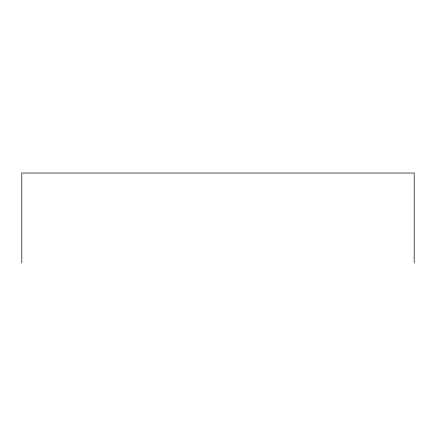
<?xml version="1.0" encoding="UTF-8"?>
<svg xmlns="http://www.w3.org/2000/svg" width="436" height="436" viewBox="0 0 436 436"><rect width="100%" height="100%" fill="white"/><g stroke="black" fill="none" stroke-linecap="round" stroke-linejoin="round"><path stroke-width="0.65" d="M414.2 262.968L414.2 173.032L21.8 173.032L21.8 262.968"/></g></svg>
